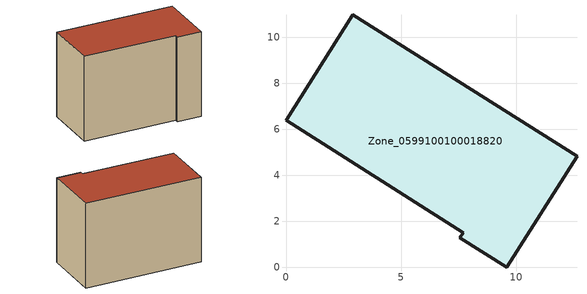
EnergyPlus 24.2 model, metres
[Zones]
Zone_0599100100018820
 floor ground (C_G): 7.56,1.29 7.7,1.51 0,6.38 2.9,10.97 12.64,4.82 9.59,0 z1.67
 wall outside (C_F): 7.7,1.51 7.56,1.29 9.59,0 12.64,4.82 2.9,10.97 0,6.38 7.7,1.51 z1.67:10.07
 roof outside (C_R): 2.9,10.97 0,6.38 7.7,1.51 7.56,1.29 9.59,0 12.64,4.82 z10.07
[BUILDING]
Pand.0599100100018820: North Axis=0; Terrain=City; Loads Convergence Tolerance Value=0.04; Temperature Convergence Tolerance Value=0.4; Solar Distribution=FullExterior; Maximum Number of Warmup Days=25; Minimum Number of Warmup Days=1
[Site:Location]
Rotterdam.The.Hague.AP_ZH_NLD Design_Conditions: Latitude=51.96; Longitude=4.45; Time Zone=1; Elevation=-4.5
[SITE:GROUNDTEMPERATURE:BUILDINGSURFACE]
18, 18, 18, 18, 18, 18, 18, 18, 18, 18, 18, 18
[MATERIAL] Thermal Absorptance=0.9; Solar Absorptance=0.7; Visible Absorptance=0.7
Name | Roughness | Thickness | Conductivity | Density | Specific Heat
G.TI.2015-2018 | MediumSmooth | 0.15 | 0.0428571 | 540 | 1210
F.TI.2015-2018 | Rough | 0.3 | 0.0666667 | 1920 | 840
R.TI.2015-2018 | MediumRough | 0.2 | 0.0333333 | 1500 | 1000
[CONSTRUCTION]
C_G: G.TI.2015-2018
C_F: F.TI.2015-2018
C_R: R.TI.2015-2018
[ZONE]
Zone_0599100100018820: Type=1; Multiplier=1; Ceiling Height=Autocalculate; Volume=Autocalculate; Floor Area=autocalculate; Part of Total Floor Area=Yes
[ZONEINFILTRATION:DESIGNFLOWRATE]
Infil_Zone_0599100100018820: Zone or ZoneList or Space or SpaceList=Zone_0599100100018820; Schedule=AlwaysOn; Design Flow Rate Calculation Method=Flow/Area; Flow Rate per Floor Area=0.0015; Constant Term Coefficient=1; Temperature Term Coefficient=0; Velocity Term Coefficient=0; Velocity Squared Term Coefficient=0
[HVACTEMPLATE:ZONE:IDEALLOADSAIRSYSTEM]
Zone_0599100100018820: Maximum Heating Supply Air Temperature=50; Minimum Cooling Supply Air Temperature=13; Maximum Heating Supply Air Humidity Ratio=0.0156; Minimum Cooling Supply Air Humidity Ratio=0.0077; Heating Limit=NoLimit; Cooling Limit=NoLimit; Dehumidification Control Type=ConstantSensibleHeatRatio; Cooling Sensible Heat Ratio=0.7; Dehumidification Setpoint=60; Humidification Control Type=None; Humidification Setpoint=30; Outdoor Air Method=None; Outdoor Air Flow Rate per Person=0.00944; Outdoor Air Flow Rate per Zone Floor Area=0; Outdoor Air Flow Rate per Zone=0; Demand Controlled Ventilation Type=None; Outdoor Air Economizer Type=NoEconomizer; Heat Recovery Type=None; Sensible Heat Recovery Effectiveness=0.7; Latent Heat Recovery Effectiveness=0.65
[ZONECONTROL:THERMOSTAT]
ThermostatControl_Zone_0599100100018820: Zone or ZoneList=Zone_0599100100018820; Control Type Schedule=DualSetpointControlType; Control 1=Thermostat_Zone_0599100100018820; Temperature Difference Between Cutout And Setpoint=0
[THERMOSTATSETPOINT:DUALSETPOINT]
Thermostat_Zone_0599100100018820: Heating Setpoint Temperature Schedule=HeatingSetpoint_Zone_0599100100018820; Cooling Setpoint Temperature Schedule=CoolingSetpoint_Zone_0599100100018820
[SCHEDULE:COMPACT]
HeatingSetpoint_Zone_0599100100018820: Through: 12/31, For: AllDays, Until: 24:00, 21
CoolingSetpoint_Zone_0599100100018820: Through: 12/31, For: AllDays, Until: 24:00, 24
DualSetpointControlType: Through: 12/31, For: AllDays, Until: 24:00, 4
AlwaysOn: Through: 12/31, For: AllDays, Until: 24:00, 1
